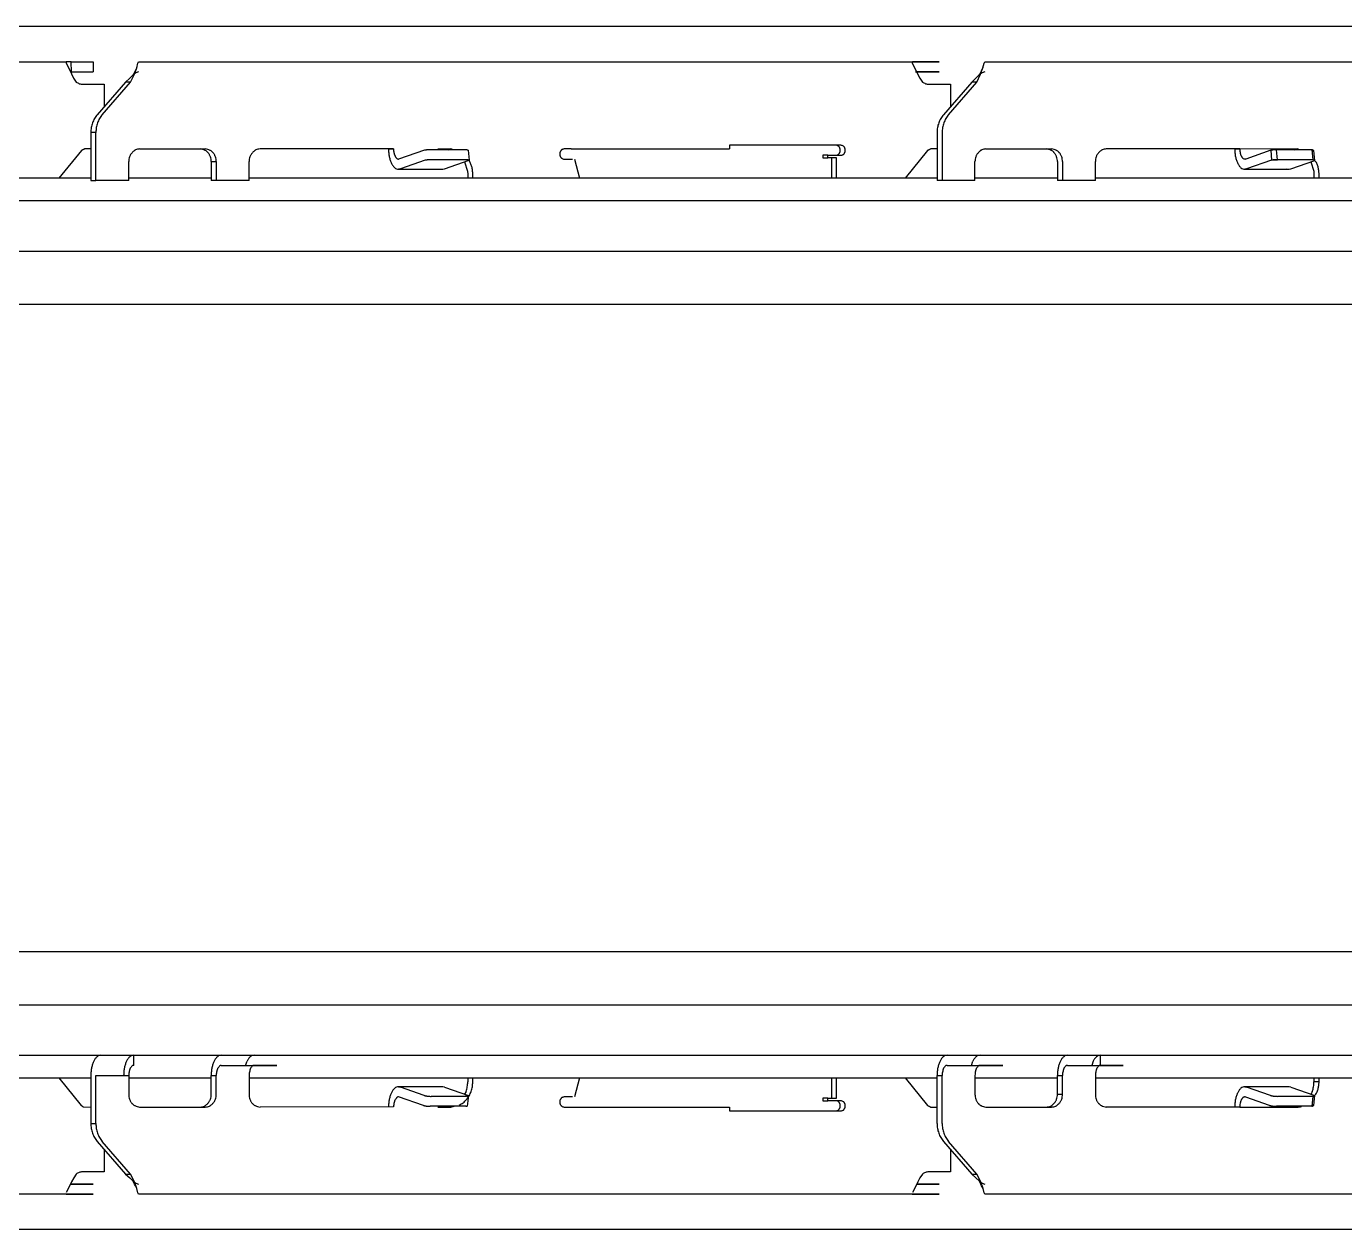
# Model space of a CAD drawing. Header units: millimetres. Extents: x -187347 to 135007, y -6415 to 292048.
# Drawn here: x -44204 to -43683, y 8406 to 8882 of the extents above; entities that cross this region are included whole.
import ezdxf

# ---------------------------------------------------------------- set-up
doc = ezdxf.new("R2010")
doc.units = ezdxf.units.MM
doc.header["$LTSCALE"] = 100
doc.layers.get('0').update_dxf_attribs({"lineweight": 18})
doc.layers.add('Layout Cabinplant', color=30, linetype='Continuous')

# ---------------------------------------------------------------- blocks, each defined once
blk = doc.blocks.new('CP_Giblet area_New')
at = {"color": 0, "linetype": 'Continuous'}
for p, q in [((2021.6, 246.07), (3476.97, 246.07)), ((2342.26, 232.07), (2648.36, 232.07)), ((2648.36, 232.07), (2648.61, 231.54)), ((2648.61, 231.54), (2649.09, 229.78)), ((2649.09, 229.78), (2649.64, 228.68)), ((2649.09, 229.78), (2650.01, 227.16)), ((2674.89, 232.07), (2666.41, 232.07)), ((2666.41, 232.07), (2681.99, 232.07)), ((2677.07, 232.07), (2674.89, 232.07)), ((2674.89, 227.12), (2676.13, 229.68)), ((2676.13, 229.68), (2677.03, 231.39)), ((2677.07, 232.07), (2983.17, 232.07)), ((2983.17, 232.07), (2983.42, 231.54)), ((2983.42, 231.54), (2983.9, 229.78)), ((2983.9, 229.78), (2984.45, 228.68)), ((2983.9, 229.78), (2984.82, 227.16)), ((3001.22, 232.07), (3016.8, 232.07)), ((3009.7, 232.07), (3001.22, 232.07)), ((3011.88, 232.07), (3009.7, 232.07)), ((3009.7, 227.12), (3010.94, 229.68)), ((3010.94, 229.68), (3011.84, 231.39)), ((3011.88, 232.07), (3317.98, 232.07)), ((2649.43, 227.67), (2648.36, 228.07)), ((2650.62, 226.79), (2649.43, 227.67)), ((2649.64, 228.68), (2650.01, 228.01)), ((2650.01, 228.01), (2650.62, 226.79)), ((2650.01, 227.16), (2651.54, 224.07)), ((2650.62, 226.79), (2651.9, 225.59)), ((2651.9, 225.59), (2650.62, 226.79)), ((2653.54, 224.07), (2651.9, 225.59)), ((2666.41, 228.07), (2675.35, 228.07)), ((2675.35, 228.07), (2666.41, 228.07)), ((2673.06, 224.07), (2674.05, 225.55)), ((2674.05, 225.55), (2674.89, 227.12)), ((2984.24, 227.67), (2983.17, 228.07)), ((2985.43, 226.79), (2984.24, 227.67)), ((2984.45, 228.68), (2984.82, 228.01)), ((2984.82, 228.01), (2985.43, 226.79)), ((2984.82, 227.16), (2986.35, 224.07)), ((2985.43, 226.79), (2986.71, 225.59)), ((2986.71, 225.59), (2985.43, 226.79)), ((2988.35, 224.07), (2986.71, 225.59)), ((3009.88, 228.07), (3001.22, 228.07)), ((3001.22, 228.07), (3009.88, 228.07)), ((3007.87, 224.07), (3008.86, 225.55)), ((3008.86, 225.55), (3009.7, 227.12)), ((2651.54, 224.07), (2662.73, 211.14)), ((2653.54, 224.07), (2651.54, 224.07)), ((2664.73, 211.14), (2653.54, 224.07)), ((2661.99, 223.21), (2670.65, 223.21)), ((2661.99, 214.31), (2661.99, 223.21)), ((2986.35, 224.07), (2997.54, 211.14)), ((2988.35, 224.07), (2986.35, 224.07)), ((2999.54, 211.14), (2988.35, 224.07)), ((2996.8, 214.31), (2996.8, 223.21)), ((2996.8, 223.21), (3005.46, 223.21)), ((2665.27, 204.07), (2665.27, 185.07)), ((2667.27, 204.07), (2667.27, 185.07)), ((3002.08, 204.07), (3000.08, 204.07)), ((3000.08, 204.07), (3000.08, 185.07)), ((3002.08, 185.07), (3002.08, 204.07)), ((2749.45, 199.07), (2705.29, 199.07)), ((2749.45, 197.57), (2749.45, 199.07)), ((2518.21, 196.93), (2517.86, 192.99)), ((2517.91, 193.56), (2517.86, 192.99)), ((2527.3, 189.66), (2517.86, 192.99)), ((2518.91, 196.68), (2518.21, 196.93)), ((2518.61, 193.34), (2518.96, 197.27)), ((2518.61, 193.34), (2532.64, 193.34)), ((2518.96, 197.27), (2532.99, 197.27)), ((2530, 197.55), (2524.8, 197.57)), ((2528.82, 197.55), (2532, 197.54)), ((2530, 197.55), (2532, 197.54)), ((2547.49, 197.55), (2530, 197.55)), ((2535.36, 192.99), (2544.8, 189.66)), ((2535.7, 196.93), (2545.14, 193.6)), ((2547.49, 197.55), (2600.32, 197.57)), ((2647.95, 197.57), (2621.97, 197.57)), ((2669.83, 197.57), (2667.27, 197.57)), ((2679.88, 186.07), (2671.04, 196.93)), ((2705.29, 195.07), (2710.48, 195.07)), ((2710.48, 194.07), (2707.02, 194.07)), ((2707.02, 194.07), (2707.02, 186.07)), ((2709.02, 186.07), (2709.02, 194.07)), ((2712.48, 195.07), (2710.48, 195.07)), ((2710.48, 195.07), (2710.48, 194.07)), ((2710.48, 194.07), (2712.48, 194.07)), ((2712.48, 194.07), (2712.48, 195.07)), ((2811.98, 197.57), (2749.45, 197.57)), ((2808.75, 186.07), (2810.69, 193.57)), ((2811.54, 193.57), (2814.85, 193.57)), ((2814.85, 197.57), (2811.98, 197.57)), ((2852.67, 192.99), (2853.21, 197.26)), ((2862.11, 189.66), (2852.67, 192.99)), ((2853.42, 193.34), (2867.45, 193.34)), ((2853.77, 197.27), (2867.8, 197.27)), ((2859.61, 197.57), (2858.35, 197.27)), ((2864.81, 197.57), (2859.61, 197.57)), ((2860.35, 197.27), (2861.61, 197.57)), ((2864.81, 197.57), (2862.68, 197.56)), ((2870.17, 192.99), (2879.61, 189.66)), ((2870.51, 196.93), (2880.3, 193.54)), ((2882.3, 197.54), (2935.13, 197.57)), ((2982.76, 197.56), (2956.78, 197.57)), ((3005.08, 197.5), (3002.08, 197.57)), ((3014.69, 186.07), (3005.85, 196.93)), ((2518.8, 191.39), (2519.31, 192.48)), ((2527.3, 189.66), (2528, 189.54)), ((2528, 189.54), (2545.49, 189.54)), ((2545.49, 189.54), (2544.8, 189.66)), ((2604.65, 185.07), (2604.65, 192.57)), ((2617.64, 192.57), (2619.64, 192.57)), ((2617.64, 192.57), (2617.64, 185.07)), ((2619.64, 192.57), (2619.64, 185.07)), ((2652.28, 185.07), (2652.28, 192.57)), ((2853.61, 191.39), (2854.22, 192.44)), ((2862.11, 189.66), (2862.81, 189.54)), ((2862.81, 189.54), (2880.3, 189.54)), ((2880.3, 189.54), (2879.61, 189.66)), ((2939.46, 185.07), (2939.46, 192.57)), ((2952.45, 192.57), (2952.45, 185.07)), ((2954.45, 192.57), (2954.45, 185.07)), ((2987.09, 185.07), (2987.09, 192.57)), ((2604.65, 186.07), (2332.46, 186.07)), ((2516.14, 187.57), (2518.14, 187.57)), ((2516.14, 187.57), (2516.14, 186.07)), ((2518.14, 186.07), (2518.14, 187.57)), ((2619.64, 185.07), (2617.64, 185.07)), ((2652.28, 186.07), (2619.64, 186.07)), ((2667.27, 185.07), (2665.27, 185.07)), ((2939.46, 186.07), (2667.27, 186.07)), ((2850.95, 187.57), (2850.95, 186.07)), ((2852.95, 186.07), (2852.95, 187.57)), ((2954.45, 185.07), (2952.45, 185.07)), ((2987.09, 186.07), (2954.45, 186.07)), ((3000.08, 185.07), (2987.09, 185.07)), ((3274.27, 186.07), (3002.08, 186.07)), ((2593.65, 181.07), (2594.65, 181.07)), ((2607.64, 181.07), (2593.65, 181.07)), ((2594.65, 181.07), (2602.65, 181.07)), ((2602.65, 181.07), (2602.65, 177.07)), ((2615.64, 181.07), (2602.65, 181.07)), ((2605.48, 179.41), (2606.03, 181.07)), ((2615.64, 181.07), (2607.64, 181.07)), ((2641.28, 181.07), (2642.28, 181.07)), ((2655.27, 181.07), (2641.28, 181.07)), ((2642.28, 181.07), (2650.28, 181.07)), ((2663.27, 181.07), (2650.28, 181.07)), ((2653.66, 181.07), (2653.11, 179.41)), ((2663.27, 181.07), (2655.27, 181.07)), ((2928.46, 181.07), (2929.46, 181.07)), ((2942.45, 181.07), (2928.46, 181.07)), ((2929.46, 181.07), (2937.46, 181.07)), ((2950.45, 181.07), (2937.46, 181.07)), ((2940.84, 181.07), (2940.29, 179.41)), ((2950.45, 181.07), (2942.45, 181.07)), ((2985.09, 181.07), (2985.09, 177.07)), ((3393.83, 177.07), (2337.39, 177.07)), ((3386.35, 157.07), (2337.39, 157.07)), ((3444.65, 136.07), (1586.53, 136.07)), ((1586.53, -119.93), (3444.65, -119.93)), ((2337.39, -140.93), (3386.35, -140.93)), ((2337.39, -160.93), (3393.83, -160.93)), ((2332.46, -169.93), (2604.65, -169.93)), ((2516.14, -169.93), (2516.14, -171.43)), ((2518.14, -171.43), (2518.14, -169.93)), ((2518.21, -172.64), (2518.14, -171.43)), ((2604.65, -168.93), (2604.65, -176.43)), ((2604.65, -168.93), (2617.64, -168.93)), ((2617.64, -176.43), (2617.64, -168.93)), ((2617.64, -168.93), (2619.64, -168.93)), ((2619.64, -176.43), (2619.64, -168.93)), ((2619.64, -169.93), (2652.28, -169.93)), ((2652.28, -168.93), (2652.28, -176.43)), ((2652.28, -168.93), (2665.27, -168.93)), ((2665.27, -168.93), (2667.27, -168.93)), ((2665.27, -187.93), (2665.27, -168.93)), ((2667.27, -187.93), (2667.27, -168.93)), ((2667.27, -169.93), (2939.46, -169.93)), ((2671.03, -180.82), (2679.88, -169.93)), ((2707.02, -169.93), (2707.02, -177.93)), ((2709.02, -177.93), (2709.02, -169.93)), ((2810.69, -177.43), (2808.75, -169.93)), ((2850.95, -169.93), (2850.95, -171.43)), ((2852.95, -171.43), (2852.95, -169.93)), ((2853.01, -172.64), (2852.95, -171.43)), ((2939.46, -168.93), (2939.46, -176.43)), ((2939.46, -168.93), (2952.45, -168.93)), ((2952.45, -168.93), (2954.45, -168.93)), ((2952.45, -176.43), (2952.45, -168.93)), ((2954.45, -176.43), (2954.45, -168.93)), ((2954.45, -169.93), (2987.09, -169.93)), ((2987.09, -168.93), (3000.08, -168.93)), ((2987.09, -168.93), (2987.09, -176.43)), ((3000.08, -168.93), (3000.08, -187.93)), ((3002.08, -168.93), (3000.08, -168.93)), ((3002.08, -187.93), (3002.08, -168.93)), ((3002.08, -169.93), (3274.27, -169.93)), ((3005.83, -180.82), (3014.69, -169.93)), ((2527.3, -173.53), (2517.86, -176.86)), ((2517.86, -176.86), (2518.21, -180.8)), ((2519.41, -176.31), (2518.21, -172.64)), ((2518.61, -177.2), (2532.64, -177.2)), ((2518.96, -181.14), (2518.61, -177.2)), ((2528, -173.41), (2527.3, -173.53)), ((2545.49, -173.41), (2528, -173.41)), ((2528.86, -173.6), (2528, -173.41)), ((2534.93, -176.98), (2532.64, -177.2)), ((2532.64, -177.2), (2532.99, -181.14)), ((2534.93, -176.98), (2544.8, -173.53)), ((2535.28, -180.92), (2534.93, -176.98)), ((2544.8, -173.53), (2545.49, -173.41)), ((2862.11, -173.53), (2852.41, -177.03)), ((2852.76, -180.97), (2852.41, -177.03)), ((2854.22, -176.31), (2853.01, -172.64)), ((2853.12, -177.2), (2867.45, -177.2)), ((2862.81, -173.41), (2862.11, -173.53)), ((2880.3, -173.41), (2862.81, -173.41)), ((2869.74, -176.98), (2879.61, -173.53)), ((2879.61, -173.53), (2880.3, -173.41)), ((2954.45, -176.43), (2952.45, -176.43)), ((2518.91, -180.55), (2518.21, -180.8)), ((2518.96, -181.14), (2532.99, -181.14)), ((2523.78, -181.14), (2524.8, -181.43)), ((2524.8, -181.43), (2530, -181.42)), ((2526.8, -181.43), (2525.78, -181.14)), ((2530, -181.42), (2547.49, -181.43)), ((2530, -181.42), (2532, -181.42)), ((2535.28, -180.92), (2545.14, -177.47)), ((2549.49, -181.41), (2547.49, -181.43)), ((2547.49, -181.43), (2600.33, -181.43)), ((2549.49, -181.41), (2600.33, -181.43)), ((2647.95, -181.43), (2621.97, -181.43)), ((2667.27, -181.43), (2669.78, -181.43)), ((2710.48, -178.93), (2705.29, -178.93)), ((2707.02, -177.93), (2710.48, -177.93)), ((2710.48, -177.93), (2710.48, -178.93)), ((2712.48, -177.93), (2710.48, -177.93)), ((2710.48, -178.93), (2712.48, -178.93)), ((2712.48, -178.93), (2712.48, -177.93)), ((2749.45, -182.93), (2749.45, -181.43)), ((2811.98, -181.43), (2749.45, -181.43)), ((2814.85, -177.43), (2811.54, -177.43)), ((2811.98, -181.43), (2814.85, -181.43)), ((2853.77, -181.14), (2867.8, -181.14)), ((2858.59, -181.14), (2859.61, -181.43)), ((2859.61, -181.43), (2864.81, -181.41)), ((2861.61, -181.43), (2860.59, -181.14)), ((2870.09, -180.92), (2880.3, -177.41)), ((2884.3, -181.41), (2882.3, -181.43)), ((2882.3, -181.43), (2935.13, -181.43)), ((2884.3, -181.41), (2935.13, -181.43)), ((2982.76, -181.43), (2956.78, -181.43)), ((3002.08, -181.43), (3004.59, -181.43)), ((2705.29, -182.93), (2749.45, -182.93)), ((3000.08, -187.93), (3002.08, -187.93)), ((2662.73, -195), (2651.54, -207.93)), ((2653.54, -207.93), (2664.73, -195)), ((2661.99, -207.08), (2661.99, -198.18)), ((2997.54, -195), (2986.35, -207.93)), ((2988.35, -207.93), (2999.54, -195)), ((2996.8, -207.08), (2996.8, -198.18)), ((2651.54, -207.93), (2650.02, -211)), ((2651.54, -207.93), (2653.54, -207.93)), ((2651.9, -209.46), (2653.54, -207.93)), ((2670.47, -207.08), (2661.99, -207.08)), ((2674.08, -209.48), (2673.07, -207.93)), ((2986.35, -207.93), (2984.83, -211)), ((2986.35, -207.93), (2988.35, -207.93)), ((2986.71, -209.46), (2988.35, -207.93)), ((3005.28, -207.08), (2996.8, -207.08)), ((3008.89, -209.48), (3007.88, -207.93)), ((2648.36, -211.93), (2649.41, -211.56)), ((2649.11, -213.59), (2648.61, -215.4)), ((2650.02, -211), (2649.11, -213.59)), ((2649.11, -213.59), (2649.64, -212.55)), ((2649.41, -211.56), (2650.57, -210.71)), ((2649.64, -212.55), (2650.01, -211.88)), ((2650.01, -211.88), (2650.57, -210.71)), ((2650.57, -210.71), (2651.9, -209.46)), ((2650.57, -210.71), (2651.9, -209.46)), ((2674.89, -211.93), (2666.41, -211.93)), ((2666.41, -211.93), (2675.77, -211.93)), ((2674.96, -211.14), (2674.08, -209.48)), ((2675.77, -211.93), (2674.89, -211.93)), ((2676.17, -213.63), (2674.96, -211.14)), ((2677.06, -215.32), (2676.17, -213.63)), ((2983.17, -211.93), (2984.22, -211.56)), ((2983.92, -213.59), (2983.42, -215.4)), ((2984.83, -211), (2983.92, -213.59)), ((2983.92, -213.59), (2984.45, -212.55)), ((2984.22, -211.56), (2985.37, -210.71)), ((2984.45, -212.55), (2984.82, -211.88)), ((2984.82, -211.88), (2985.37, -210.71)), ((2985.37, -210.71), (2986.71, -209.46)), ((2985.37, -210.71), (2986.71, -209.46)), ((3001.22, -215.93), (3001.22, -211.93)), ((3009.79, -211.93), (3001.22, -211.93)), ((3009.77, -211.14), (3008.89, -209.48)), ((3010.98, -213.63), (3009.77, -211.14)), ((3009.79, -211.93), (3009.88, -215.93)), ((3011.87, -215.32), (3010.98, -213.63)), ((2648.36, -215.93), (2342.24, -215.93)), ((2648.61, -215.4), (2648.36, -215.93)), ((2666.41, -215.93), (2675.07, -215.93)), ((2681.99, -215.93), (2666.41, -215.93)), ((2675.07, -215.93), (2677.05, -215.93)), ((2677.05, -215.93), (2677.06, -215.32)), ((2983.17, -215.93), (2677.05, -215.93)), ((2983.42, -215.4), (2983.17, -215.93)), ((3009.88, -215.93), (3001.22, -215.93)), ((3009.88, -215.93), (3011.86, -215.93)), ((3011.86, -215.93), (3011.87, -215.32)), ((3317.98, -215.93), (3011.86, -215.93)), ((2021.65, -229.93), (3476.97, -229.93))]:
    blk.add_line(p, q, dxfattribs=at)
for points in [[(2670.65, 223.21), (2671.28, 223.28), (2671.91, 223.42), (2672.5, 223.71), (2673.06, 224.07)], [(3005.46, 223.21), (3006.09, 223.28), (3006.72, 223.42), (3007.31, 223.71), (3007.87, 224.07)], [(2665.27, 204.07), (2665.11, 206.01), (2664.61, 207.89), (2663.82, 209.6), (2662.73, 211.14)], [(2667.27, 204.07), (2667.11, 206.01), (2666.61, 207.89), (2665.82, 209.6), (2664.73, 211.14)], [(3000.08, 204.07), (2999.92, 206.01), (2999.42, 207.89), (2998.63, 209.6), (2997.54, 211.14)], [(3002.08, 204.07), (3001.92, 206.01), (3001.42, 207.89), (3000.63, 209.6), (2999.54, 211.14)], [(2705.29, 199.07), (2704.84, 198.97), (2704.42, 198.8), (2704.28, 198.7), (2704.16, 198.59), (2704.02, 198.4), (2703.9, 198.19), (2703.77, 197.97), (2703.66, 197.75), (2703.61, 197.5), (2703.59, 197.24), (2703.57, 196.98), (2703.58, 196.72), (2703.65, 196.48), (2703.75, 196.24), (2703.84, 196), (2703.96, 195.78), (2704.12, 195.61), (2704.31, 195.46), (2704.78, 195.21), (2705.29, 195.07)], [(2707.29, 199.07), (2706.84, 198.97), (2706.42, 198.8), (2706.28, 198.7), (2706.16, 198.59), (2706.02, 198.4), (2705.9, 198.19), (2705.77, 197.97), (2705.66, 197.75), (2705.61, 197.5), (2705.59, 197.24), (2705.57, 196.98), (2705.58, 196.72), (2705.65, 196.48), (2705.75, 196.24), (2705.84, 196), (2705.96, 195.78), (2706.12, 195.61), (2706.31, 195.46), (2706.76, 195.16), (2707.29, 195.07)], [(2517.86, 192.99), (2517.01, 191.83), (2516.52, 190.47), (2516.24, 189.03), (2516.14, 187.57)], [(2518.61, 193.34), (2518.24, 193.16), (2517.86, 192.99)], [(2518.96, 197.27), (2518.58, 197.1), (2518.21, 196.93)], [(2524.8, 197.57), (2523.95, 197.52), (2523.11, 197.37)], [(2526.8, 197.57), (2525.8, 197.54), (2524.8, 197.57)], [(2535.36, 192.99), (2535.1, 193.04), (2534.84, 193.1), (2534.59, 193.16), (2534.33, 193.21), (2534.07, 193.24), (2533.81, 193.27), (2533.23, 193.31), (2532.64, 193.34)], [(2535.7, 196.93), (2535.45, 196.98), (2535.19, 197.04), (2534.94, 197.1), (2534.68, 197.15), (2534.42, 197.18), (2534.16, 197.21), (2533.57, 197.25), (2532.99, 197.27)], [(2545.14, 193.6), (2545.58, 193.58), (2546.01, 193.68), (2546.17, 193.76), (2546.3, 193.87), (2546.49, 194.1), (2546.65, 194.34), (2546.83, 194.61), (2546.99, 194.89), (2547.12, 195.25), (2547.22, 195.62), (2547.42, 196.58), (2547.49, 197.55)], [(2545.49, 189.54), (2546.31, 189.71), (2547.03, 190.15), (2547.39, 190.5), (2547.72, 190.89), (2548.04, 191.38), (2548.33, 191.89), (2548.6, 192.49), (2548.82, 193.11), (2549.03, 193.8), (2549.19, 194.5), (2549.42, 196.02), (2549.49, 197.57)], [(2604.65, 192.57), (2604.57, 193.54), (2604.32, 194.48), (2604.14, 194.92), (2603.92, 195.34), (2603.67, 195.73), (2603.38, 196.1), (2603.17, 196.34), (2602.93, 196.56), (2602.59, 196.8), (2602.22, 197), (2601.3, 197.41), (2600.32, 197.57)], [(2621.97, 197.57), (2621.12, 197.47), (2620.31, 197.19), (2620.03, 197.05), (2619.77, 196.88), (2619.45, 196.6), (2619.15, 196.29), (2618.75, 195.84), (2618.4, 195.37), (2618.16, 194.94), (2617.97, 194.48), (2617.72, 193.54), (2617.64, 192.57)], [(2623.97, 197.56), (2623.12, 197.47), (2622.31, 197.18), (2622.03, 197.05), (2621.77, 196.88), (2621.45, 196.6), (2621.15, 196.28), (2620.75, 195.84), (2620.4, 195.37), (2620.16, 194.94), (2619.97, 194.48), (2619.72, 193.54), (2619.64, 192.57)], [(2652.28, 192.57), (2652.2, 193.54), (2651.95, 194.48), (2651.77, 194.92), (2651.55, 195.34), (2651.3, 195.73), (2651.01, 196.1), (2650.8, 196.34), (2650.57, 196.56), (2650.22, 196.8), (2649.85, 197), (2648.93, 197.41), (2647.95, 197.57)], [(2671.04, 196.93), (2670.74, 197.09), (2670.44, 197.25), (2670.13, 197.41), (2669.83, 197.57)], [(2814.85, 193.57), (2815.3, 193.66), (2815.72, 193.83), (2815.86, 193.93), (2815.98, 194.04), (2816.12, 194.23), (2816.24, 194.44), (2816.37, 194.66), (2816.47, 194.88), (2816.52, 195.13), (2816.54, 195.39), (2816.56, 195.66), (2816.55, 195.91), (2816.49, 196.15), (2816.39, 196.39), (2816.3, 196.63), (2816.18, 196.85), (2816.01, 197.02), (2815.83, 197.17), (2815.38, 197.47), (2814.85, 197.57)], [(2856.3, 196.8), (2854.78, 195.87), (2853.49, 194.64), (2852.91, 193.9), (2852.41, 193.12), (2851.97, 192.27), (2851.61, 191.39), (2851.12, 189.51), (2850.95, 187.57)], [(2853.42, 193.34), (2853.55, 192.84), (2853.07, 193.35), (2852.68, 193.71), (2852.9, 192.98), (2852.67, 192.99)], [(2853.77, 197.27), (2853.49, 197.27), (2853.21, 197.26)], [(2870.17, 192.99), (2869.91, 193.04), (2869.65, 193.1), (2869.4, 193.16), (2869.14, 193.21), (2868.88, 193.24), (2868.62, 193.27), (2868.04, 193.32), (2867.45, 193.34)], [(2870.51, 196.93), (2870.26, 196.98), (2870, 197.04), (2869.75, 197.1), (2869.49, 197.15), (2869.23, 197.18), (2868.97, 197.21), (2868.38, 197.26), (2867.8, 197.27)], [(2880.3, 189.54), (2881.12, 189.71), (2881.84, 190.15), (2882.2, 190.5), (2882.53, 190.89), (2882.85, 191.38), (2883.14, 191.89), (2883.41, 192.49), (2883.63, 193.11), (2883.84, 193.8), (2884, 194.5), (2884.23, 196.02), (2884.3, 197.57)], [(2880.3, 193.54), (2880.56, 193.59), (2880.82, 193.64), (2881.03, 193.81), (2881.2, 194.04), (2881.47, 194.37), (2881.72, 194.71), (2881.82, 194.91), (2881.9, 195.12), (2882, 195.45), (2882.08, 195.79), (2882.24, 196.66), (2882.3, 197.54)], [(2939.46, 192.57), (2939.38, 193.54), (2939.13, 194.48), (2938.95, 194.92), (2938.73, 195.34), (2938.48, 195.73), (2938.19, 196.1), (2937.98, 196.34), (2937.74, 196.56), (2937.4, 196.8), (2937.03, 197), (2936.11, 197.41), (2935.13, 197.57)], [(2956.78, 197.57), (2955.93, 197.47), (2955.12, 197.19), (2954.84, 197.05), (2954.58, 196.88), (2954.26, 196.6), (2953.96, 196.29), (2953.56, 195.84), (2953.21, 195.37), (2952.97, 194.94), (2952.78, 194.48), (2952.53, 193.54), (2952.45, 192.57)], [(2958.78, 197.57), (2957.93, 197.47), (2957.12, 197.19), (2956.84, 197.05), (2956.58, 196.88), (2956.26, 196.6), (2955.96, 196.29), (2955.56, 195.84), (2955.21, 195.37), (2954.97, 194.94), (2954.78, 194.48), (2954.53, 193.54), (2954.45, 192.57)], [(2987.09, 192.57), (2987.01, 193.54), (2986.76, 194.48), (2986.58, 194.92), (2986.36, 195.34), (2986.11, 195.73), (2985.82, 196.1), (2985.61, 196.34), (2985.38, 196.56), (2985.03, 196.8), (2984.66, 197), (2983.74, 197.41), (2982.76, 197.56)], [(3005.85, 196.93), (3005.66, 197.08), (3005.46, 197.22), (3005.27, 197.36), (3005.08, 197.5)], [(2518.8, 191.39), (2518.31, 189.51), (2518.14, 187.57)], [(2853.61, 191.39), (2853.12, 189.51), (2852.95, 187.57)], [(2602.65, 181.07), (2602.91, 181.12), (2603.17, 181.17), (2603.38, 181.33), (2603.55, 181.56), (2603.82, 181.9), (2604.06, 182.24), (2604.17, 182.44), (2604.25, 182.65), (2604.35, 182.98), (2604.42, 183.31), (2604.59, 184.18), (2604.65, 185.07)], [(2615.64, 181.07), (2615.9, 181.12), (2616.16, 181.17), (2616.37, 181.33), (2616.54, 181.56), (2616.81, 181.9), (2617.05, 182.24), (2617.16, 182.44), (2617.24, 182.65), (2617.34, 182.98), (2617.41, 183.31), (2617.58, 184.18), (2617.64, 185.07)], [(2615.64, 177.07), (2616.46, 177.23), (2617.17, 177.67), (2617.54, 178.02), (2617.86, 178.41), (2618.19, 178.9), (2618.47, 179.41), (2618.74, 180.01), (2618.97, 180.62), (2619.17, 181.31), (2619.34, 182), (2619.57, 183.53), (2619.64, 185.07)], [(2650.28, 181.07), (2650.54, 181.12), (2650.8, 181.17), (2651.01, 181.33), (2651.18, 181.56), (2651.45, 181.9), (2651.7, 182.24), (2651.8, 182.44), (2651.88, 182.65), (2651.98, 182.98), (2652.06, 183.31), (2652.22, 184.18), (2652.28, 185.07)], [(2663.27, 181.07), (2663.53, 181.12), (2663.79, 181.17), (2664, 181.33), (2664.17, 181.56), (2664.44, 181.9), (2664.69, 182.24), (2664.79, 182.44), (2664.87, 182.65), (2664.97, 182.98), (2665.05, 183.31), (2665.21, 184.18), (2665.27, 185.07)], [(2663.27, 177.07), (2664.09, 177.23), (2664.8, 177.67), (2665.17, 178.02), (2665.49, 178.41), (2665.82, 178.9), (2666.1, 179.41), (2666.37, 180.01), (2666.6, 180.62), (2666.8, 181.31), (2666.97, 182), (2667.2, 183.53), (2667.27, 185.07)], [(2937.46, 181.07), (2937.72, 181.12), (2937.98, 181.17), (2938.19, 181.33), (2938.36, 181.56), (2938.63, 181.9), (2938.87, 182.24), (2938.98, 182.44), (2939.06, 182.65), (2939.16, 182.98), (2939.23, 183.31), (2939.4, 184.18), (2939.46, 185.07)], [(2950.45, 177.07), (2951.27, 177.23), (2951.98, 177.67), (2952.35, 178.02), (2952.67, 178.41), (2953, 178.9), (2953.28, 179.41), (2953.55, 180.01), (2953.78, 180.62), (2953.98, 181.31), (2954.15, 182), (2954.38, 183.53), (2954.45, 185.07)], [(2950.45, 181.07), (2950.71, 181.12), (2950.97, 181.17), (2951.18, 181.33), (2951.35, 181.56), (2951.62, 181.9), (2951.86, 182.24), (2951.97, 182.44), (2952.05, 182.65), (2952.15, 182.98), (2952.22, 183.31), (2952.39, 184.18), (2952.45, 185.07)], [(2985.09, 181.07), (2985.35, 181.12), (2985.61, 181.17), (2985.82, 181.33), (2985.99, 181.56), (2986.26, 181.9), (2986.51, 182.24), (2986.61, 182.44), (2986.69, 182.65), (2986.79, 182.98), (2986.87, 183.31), (2987.03, 184.18), (2987.09, 185.07)], [(2985.09, 177.07), (2985.91, 177.23), (2986.62, 177.67), (2986.99, 178.02), (2987.31, 178.41), (2987.64, 178.9), (2987.92, 179.41), (2988.19, 180.01), (2988.42, 180.62), (2988.62, 181.31), (2988.79, 182), (2989.02, 183.53), (2989.09, 185.07)], [(2998.08, 177.07), (2998.9, 177.23), (2999.61, 177.67), (2999.98, 178.02), (3000.3, 178.41), (3000.63, 178.9), (3000.91, 179.41), (3001.18, 180.01), (3001.41, 180.62), (3001.61, 181.31), (3001.78, 182), (3002.01, 183.53), (3002.08, 185.07)], [(2602.65, 177.07), (2603.47, 177.23), (2604.18, 177.67), (2604.92, 178.48), (2605.48, 179.41)], [(2650.28, 177.07), (2651.1, 177.23), (2651.81, 177.67), (2652.55, 178.48), (2653.11, 179.41)], [(2937.46, 177.07), (2938.28, 177.23), (2938.99, 177.67), (2939.73, 178.48), (2940.29, 179.41)], [(2516.14, -171.43), (2516.24, -172.93), (2516.53, -174.41), (2517.02, -175.73), (2517.86, -176.86)], [(2850.95, -171.43), (2851.05, -172.93), (2851.34, -174.41), (2851.8, -175.75), (2852.41, -177.03)], [(2517.86, -176.86), (2518.24, -177.03), (2518.61, -177.2)], [(2532.64, -177.2), (2533.14, -177.19), (2533.64, -177.16), (2533.82, -177.14), (2534, -177.12), (2534.23, -177.09), (2534.46, -177.05), (2534.7, -177.02), (2534.93, -176.98)], [(2549.49, -181.41), (2549.42, -179.87), (2549.19, -178.35), (2549.02, -177.65), (2548.82, -176.96), (2548.59, -176.35), (2548.32, -175.75), (2548.04, -175.24), (2547.71, -174.75), (2547.39, -174.36), (2547.02, -174.02), (2546.31, -173.58), (2545.49, -173.41)], [(2600.33, -181.43), (2601.17, -181.34), (2601.98, -181.05), (2602.25, -180.92), (2602.52, -180.75), (2602.84, -180.47), (2603.14, -180.15), (2603.54, -179.71), (2603.89, -179.24), (2604.13, -178.8), (2604.32, -178.35), (2604.57, -177.41), (2604.65, -176.43)], [(2617.64, -176.43), (2617.72, -177.41), (2617.97, -178.35), (2618.15, -178.79), (2618.37, -179.21), (2618.62, -179.6), (2618.91, -179.97), (2619.12, -180.21), (2619.36, -180.43), (2619.7, -180.67), (2620.07, -180.87), (2620.99, -181.28), (2621.97, -181.43)], [(2619.64, -176.43), (2619.72, -177.41), (2619.97, -178.35), (2620.15, -178.79), (2620.37, -179.21), (2620.62, -179.6), (2620.91, -179.97), (2621.12, -180.21), (2621.36, -180.43), (2621.7, -180.67), (2622.07, -180.87), (2622.99, -181.28), (2623.97, -181.43)], [(2647.95, -181.43), (2648.8, -181.34), (2649.61, -181.05), (2649.89, -180.92), (2650.15, -180.75), (2650.47, -180.47), (2650.77, -180.15), (2651.17, -179.71), (2651.52, -179.24), (2651.76, -178.8), (2651.95, -178.35), (2652.2, -177.41), (2652.28, -176.43)], [(2852.41, -177.03), (2852.77, -177.12), (2853.12, -177.2)], [(2867.45, -177.2), (2867.95, -177.19), (2868.45, -177.16), (2868.63, -177.14), (2868.81, -177.12), (2869.04, -177.09), (2869.27, -177.05), (2869.51, -177.02), (2869.74, -176.98)], [(2884.3, -181.41), (2884.23, -179.87), (2884, -178.35), (2883.83, -177.65), (2883.63, -176.96), (2883.4, -176.35), (2883.13, -175.75), (2882.85, -175.24), (2882.52, -174.75), (2882.2, -174.36), (2881.83, -174.02), (2881.12, -173.58), (2880.3, -173.41)], [(2935.13, -181.43), (2935.98, -181.34), (2936.79, -181.05), (2937.06, -180.92), (2937.33, -180.75), (2937.65, -180.47), (2937.95, -180.15), (2938.35, -179.71), (2938.7, -179.24), (2938.94, -178.8), (2939.13, -178.35), (2939.38, -177.41), (2939.46, -176.43)], [(2952.45, -176.43), (2952.53, -177.41), (2952.78, -178.35), (2952.96, -178.79), (2953.18, -179.21), (2953.43, -179.6), (2953.72, -179.97), (2953.93, -180.21), (2954.17, -180.43), (2954.51, -180.67), (2954.88, -180.87), (2955.8, -181.28), (2956.78, -181.43)], [(2954.45, -176.43), (2954.53, -177.41), (2954.78, -178.35), (2954.96, -178.79), (2955.18, -179.21), (2955.43, -179.6), (2955.72, -179.97), (2955.93, -180.21), (2956.17, -180.43), (2956.51, -180.67), (2956.88, -180.87), (2957.8, -181.28), (2958.78, -181.43)], [(2982.76, -181.43), (2983.61, -181.34), (2984.42, -181.05), (2984.7, -180.92), (2984.96, -180.75), (2985.28, -180.47), (2985.58, -180.15), (2985.98, -179.71), (2986.33, -179.24), (2986.57, -178.8), (2986.76, -178.35), (2987.01, -177.41), (2987.09, -176.43)], [(2518.21, -180.8), (2518.58, -180.97), (2518.96, -181.14)], [(2532.99, -181.14), (2533.49, -181.13), (2533.99, -181.1), (2534.17, -181.08), (2534.35, -181.06), (2534.58, -181.03), (2534.81, -180.99), (2535.05, -180.95), (2535.28, -180.92)], [(2547.49, -181.43), (2547.45, -180.58), (2547.31, -179.74), (2547.25, -179.46), (2547.16, -179.19), (2547.03, -178.89), (2546.87, -178.59), (2546.72, -178.29), (2546.55, -178.01), (2546.36, -177.83), (2546.14, -177.68), (2545.66, -177.5), (2545.14, -177.47)], [(2669.78, -181.43), (2670.09, -181.28), (2670.4, -181.13), (2670.71, -180.98), (2671.03, -180.82)], [(2705.29, -178.93), (2704.84, -179.03), (2704.42, -179.2), (2704.28, -179.3), (2704.16, -179.41), (2704.02, -179.6), (2703.9, -179.81), (2703.77, -180.03), (2703.66, -180.25), (2703.61, -180.5), (2703.59, -180.76), (2703.57, -181.02), (2703.58, -181.28), (2703.65, -181.52), (2703.75, -181.76), (2703.84, -182), (2703.96, -182.22), (2704.12, -182.39), (2704.31, -182.54), (2704.78, -182.79), (2705.29, -182.93)], [(2707.29, -178.93), (2706.84, -179.03), (2706.42, -179.2), (2706.28, -179.3), (2706.16, -179.41), (2706.02, -179.6), (2705.9, -179.81), (2705.77, -180.03), (2705.66, -180.25), (2705.61, -180.5), (2705.59, -180.76), (2705.57, -181.02), (2705.58, -181.28), (2705.65, -181.52), (2705.75, -181.76), (2705.84, -182), (2705.96, -182.22), (2706.12, -182.39), (2706.31, -182.54), (2706.76, -182.84), (2707.29, -182.93)], [(2814.85, -181.43), (2815.3, -181.34), (2815.72, -181.17), (2815.86, -181.07), (2815.98, -180.96), (2816.12, -180.77), (2816.24, -180.56), (2816.37, -180.34), (2816.47, -180.12), (2816.52, -179.87), (2816.54, -179.61), (2816.56, -179.34), (2816.55, -179.09), (2816.49, -178.85), (2816.39, -178.61), (2816.3, -178.37), (2816.18, -178.15), (2816.01, -177.98), (2815.83, -177.83), (2815.38, -177.53), (2814.85, -177.43)], [(2852.76, -180.97), (2853.26, -181.06), (2853.77, -181.14)], [(2867.8, -181.14), (2868.3, -181.13), (2868.8, -181.1), (2868.98, -181.08), (2869.16, -181.06), (2869.39, -181.03), (2869.62, -180.99), (2869.86, -180.95), (2870.09, -180.92)], [(2882.3, -181.43), (2882.27, -180.66), (2882.15, -179.9), (2882.1, -179.64), (2882.03, -179.39), (2881.92, -179.1), (2881.79, -178.81), (2881.67, -178.52), (2881.52, -178.24), (2881.36, -178.05), (2881.18, -177.86), (2880.79, -177.53), (2880.3, -177.41)], [(3004.59, -181.43), (3004.9, -181.28), (3005.21, -181.13), (3005.52, -180.98), (3005.83, -180.82)], [(2662.73, -195), (2663.82, -193.47), (2664.61, -191.76), (2665.11, -189.88), (2665.27, -187.93)], [(2664.73, -195), (2665.82, -193.47), (2666.61, -191.76), (2667.11, -189.88), (2667.27, -187.93)], [(2997.54, -195), (2998.63, -193.47), (2999.42, -191.76), (2999.92, -189.88), (3000.08, -187.93)], [(2999.54, -195), (3000.63, -193.47), (3001.42, -191.76), (3001.92, -189.88), (3002.08, -187.93)], [(2673.07, -207.93), (2672.47, -207.57), (2671.83, -207.27), (2671.16, -207.11), (2670.47, -207.08)], [(3007.88, -207.93), (3007.28, -207.57), (3006.64, -207.27), (3005.97, -207.11), (3005.28, -207.08)]]:
    blk.add_spline(points, degree=3, dxfattribs=at)

msp = doc.modelspace()

# ---------------------------------------------------------------- block references
at = {"layer": 'Layout Cabinplant', "rotation": 180}
msp.add_blockref('CP_Giblet area_New', (-41176.61, 8652.23, 0), dxfattribs=at)

doc.saveas('drawing.dxf')
